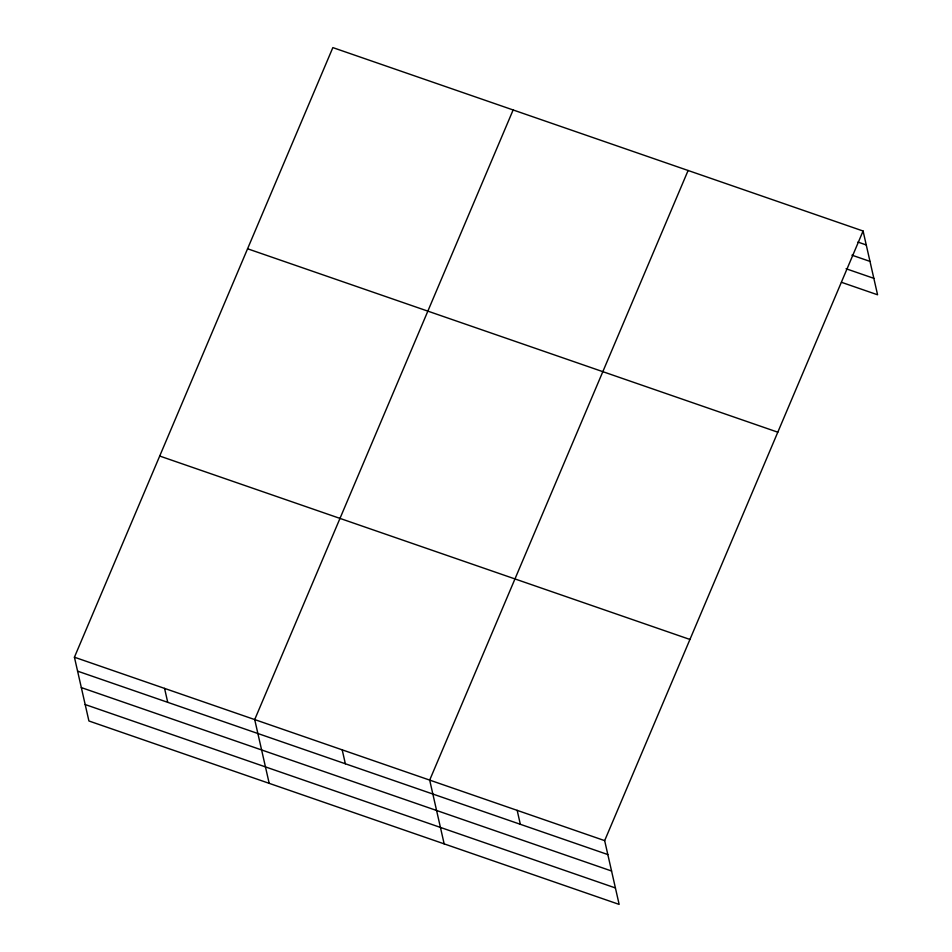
<?xml version="1.0" encoding="UTF-8"?>
<svg xmlns="http://www.w3.org/2000/svg" width="952" height="952" viewBox="0 0 952 952"><rect width="100%" height="100%" fill="white"/><g stroke="black" fill="none" stroke-linecap="round" stroke-linejoin="round"><path stroke-width="1.43" d="M863.083 231.015L604.663 840.628L619.145 904.4L88.917 720.985L74.423 657.213L332.855 47.6L863.083 231.015L877.577 294.787L841.473 282.304M513.128 109.968L254.708 719.569L269.19 783.341M688.106 170.491L429.685 780.104L444.167 843.877M857.919 242.07L866.249 244.95M851.933 255.16L869.985 261.395M846.066 268.738L873.841 278.341M247.568 248.769L777.808 432.196M159.71 456.044L689.938 639.458M74.423 657.213L604.663 840.628M77.588 671.148L607.828 854.563M81.325 687.594L611.565 871.009M85.18 704.539L615.42 887.954M517.174 810.366L520.339 824.301M342.196 749.843L345.362 763.778M164.565 688.391L167.73 702.326"/></g></svg>
